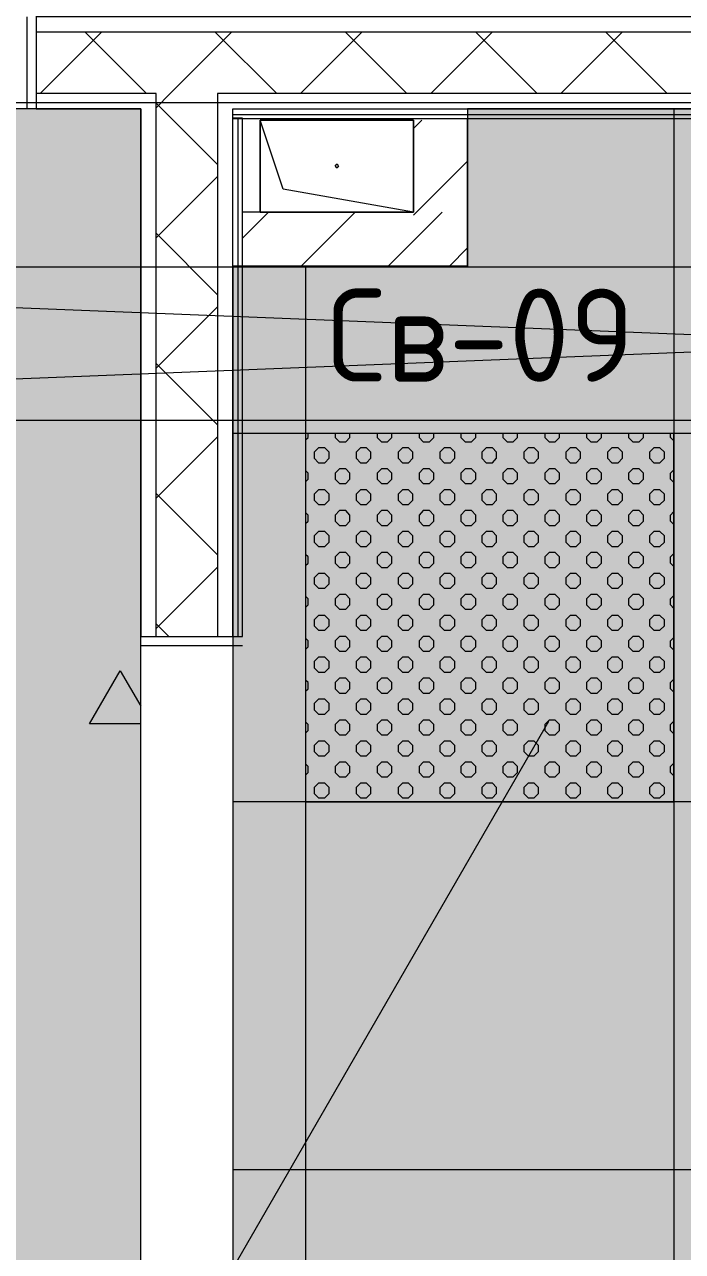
# Model space of a CAD drawing. Header units: millimetres. Extents: x -13069 to 207500, y -71366 to 56785.
# Drawn here: x 169671 to 170743, y 13051 to 15050 of the extents above; entities that cross this region are included whole.
import ezdxf

# ---------------------------------------------------------------- set-up
doc = ezdxf.new("R2010")
doc.units = ezdxf.units.MM
doc.layers.add('PDF _Подложка без мебели', color=7, linetype='Continuous')
doc.layers.add('PDF _Текст', color=7, linetype='Continuous')
doc.layers.add('PDF _Потолки', color=7, linetype='Continuous', lineweight=5, true_color=0x535353)
doc.layers.add('PDF _Ригели', color=7, linetype='Continuous', true_color=0x959595)
doc.layers.add('PDF _светильники', color=7, linetype='Continuous', true_color=0xffffff)
doc.styles.add('PDF GOST Common', font='GOST_Common.ttf')

msp = doc.modelspace()

# ---------------------------------------------------------------- hatches: boundary and pattern name
at = {"layer": 'PDF _Потолки', "true_color": 0xffffff, "transparency": 33554559}
msp.add_hatch(color=7, dxfattribs=at).paths.add_polyline_path([(167765.22, 13907.342), (168182.121, 13907.342), (168179.02, 14912.841), (169859.922, 14912.841), (169859.922, 12862.142), (168185.319, 12862.142), (168185.319, 12877.343), (167765.22, 12876.043)])
at = {"layer": 'PDF _Потолки', "true_color": 0xcae6ff, "transparency": 33554559}
msp.add_hatch(color=254, dxfattribs=at).paths.add_polyline_path([(170009.922, 12862.142), (170009.922, 14656.741), (170392.521, 14656.741), (170392.521, 14912.841), (173417.222, 14912.841), (173439.921, 10857.943), (171737.022, 10857.842), (171737.022, 12862.142)])

# ---------------------------------------------------------------- linework, layer by layer
at = {"layer": 'PDF _Подложка без мебели', "lineweight": 18}
msp.add_lwpolyline([(107330.522, 14923.342, -0.41418881), (106930.522, 14523.342, -0.41428191), (106530.522, 14923.342, -0.4142791), (106930.522, 15323.342, -0.414186), (107330.522, 14923.342), (174981.919, 14923.342)], format="xyb", dxfattribs=at)
for points in [[(173985.722, 15071.841), (173985.624, 15078.741), (169689.921, 15078.741), (169689.921, 14912.841), (169859.922, 14912.841), (169859.922, 14052.841), (170025.822, 14052.841), (170025.822, 14897.842), (170009.922, 14897.842)], [(169689.921, 14912.841), (169674.925, 14912.841), (169674.925, 15062.841)], [(170009.922, 14052.841), (170009.922, 14896.942), (170009.922, 14912.841), (174041.722, 14912.841), (174041.722, 15062.841), (173992.723, 15062.841), (169689.921, 15062.841)], [(174041.722, 15037.841), (169689.921, 15037.841)], [(169796.025, 15037.841), (169696.025, 14937.841)], [(169769.322, 15037.841), (169869.322, 14937.841)], [(170008.122, 15037.841), (169908.122, 14937.841), (169884.922, 14914.642)], [(169981.523, 15037.841), (170081.523, 14937.841)], [(170220.219, 15037.841), (170120.219, 14937.841)], [(170193.62, 15037.841), (170293.62, 14937.841)], [(170432.42, 15037.841), (170332.42, 14937.841)], [(170405.723, 15037.841), (170505.723, 14937.841)], [(170644.523, 15037.841), (170544.523, 14937.841)], [(170617.924, 15037.841), (170717.924, 14937.841)], [(169884.922, 14052.841), (169884.922, 14937.841), (169689.921, 14937.841)], [(174041.722, 14937.841), (169984.922, 14937.841), (169984.922, 14052.841)], [(169984.922, 14822.241), (169884.922, 14922.241)], [(170009.922, 14896.942), (173843.522, 14896.942), (173843.522, 14912.841)], [(170009.922, 14903.842), (173843.522, 14903.842)], [(170018.919, 14052.841), (170018.919, 14897.842)], [(170025.822, 14656.741), (170392.521, 14656.741), (170392.521, 14896.942)], [(170304.521, 14894.741), (170304.521, 14744.741), (170304.521, 14894.741), (170054.722, 14894.741)], [(169884.922, 14702.542), (169984.922, 14802.542)], [(170304.521, 14744.741), (170025.822, 14744.741)], [(169984.922, 14610.043), (169884.922, 14710.043)], [(169884.922, 14490.341), (169984.922, 14590.341)], [(169984.922, 14397.943), (169884.922, 14497.943)], [(169884.922, 14278.243), (169984.922, 14378.243)], [(169984.922, 14185.842), (169884.922, 14285.842)], [(169884.922, 14066.143), (169984.922, 14166.143)], [(169905.821, 14052.841), (169884.922, 14073.742)], [(170025.822, 14037.841), (169859.922, 14037.841), (169859.922, 14052.841)], [(171737.022, 10857.842), (171737.022, 12862.142), (170009.922, 12862.142), (170009.922, 13022.842), (170524.925, 13914.843)]]:
    msp.add_lwpolyline(points, dxfattribs=at)
for points in [[(170054.722, 14894.741), (170304.521, 14894.741), (170304.521, 14744.741), (170054.722, 14744.741)], [(170304.521, 14744.741), (170092.222, 14782.241), (170054.722, 14894.741), (170054.722, 14744.741)]]:
    msp.add_lwpolyline(points, close=True, dxfattribs=at)
at = {"layer": 'PDF _Подложка без мебели', "color": 250, "lineweight": 18, "true_color": 0x353535}
for points in [[(170304.521, 14881.042), (170318.223, 14894.741)], [(170304.521, 14739.642), (170392.521, 14827.642)], [(170025.822, 14702.343), (170068.223, 14744.741)], [(170121.623, 14656.741), (170209.623, 14744.741)], [(170263.023, 14656.741), (170351.023, 14744.741)], [(170363.023, 14656.741), (170392.521, 14686.242)]]:
    msp.add_lwpolyline(points, dxfattribs=at)
at = {"layer": 'PDF _Подложка без мебели', "lineweight": 18}
msp.add_lwpolyline([(170177.122, 14819.741, 0.42008194), (170179.624, 14817.242, 0.41967087), (170182.121, 14819.741, 0.42012763), (170179.624, 14822.241, 0.42053834)], format="xyb", close=True, dxfattribs=at)
for points in [[(170177.122, 14819.741), (170177.122, 14820.141), (170177.22, 14820.642), (170177.525, 14820.941)], [(170179.02, 14817.343), (170177.922, 14817.642), (170177.122, 14818.643), (170177.122, 14819.741)], [(170179.624, 14822.241), (170180.522, 14822.241), (170181.321, 14821.743), (170181.822, 14820.941)], [(170182.121, 14819.741), (170182.121, 14818.643), (170181.419, 14817.642), (170180.32, 14817.343)]]:
    msp.add_open_spline(points, degree=3, dxfattribs=at)
at = {"layer": 'PDF _Потолки', "color": 7, "lineweight": 13}
for points in [[(167765.22, 13907.342), (167765.22, 12876.043), (168185.319, 12877.343), (168185.319, 12862.142), (169859.922, 12862.142), (169859.922, 14912.841), (168179.02, 14912.744), (168182.121, 13907.342)], [(170009.922, 12862.142), (171737.022, 12862.142), (171737.022, 10857.842), (173439.921, 10857.943), (173417.222, 14912.841), (170392.521, 14912.841), (170392.521, 14656.741), (170009.922, 14656.741)]]:
    msp.add_lwpolyline(points, close=True, dxfattribs=at)
for points in [[(170728.624, 14912.841), (170728.624, 12862.142)], [(170128.624, 14656.741), (170128.624, 12862.142)], [(173420.121, 14383.642), (170009.922, 14383.642)], [(169859.922, 13910.641), (169776.622, 13910.641), (169826.622, 13997.241), (169859.922, 13939.541)], [(173423.521, 13783.642), (170009.922, 13783.642)], [(173426.902, 13183.642), (170009.922, 13183.642)]]:
    msp.add_lwpolyline(points, dxfattribs=at)
at = {"layer": 'PDF _Ригели', "color": 7, "lineweight": 18}
msp.add_lwpolyline([(108736.521, 14923.342), (174981.919, 14923.342)], dxfattribs=at)
at = {"layer": 'PDF _Ригели', "lineweight": 18}
msp.add_lwpolyline([(167977.922, 14405.541), (174246.922, 14405.541), (167977.922, 14655.541), (174246.922, 14655.541)], close=True, dxfattribs=at)
at = {"layer": 'PDF _светильники', "lineweight": 20}
for points in [[(170128.624, 14373.443), (170132.719, 14377.542), (170132.719, 14383.642)], [(170176.823, 14383.642), (170176.823, 14377.542), (170183.921, 14370.443), (170193.919, 14370.443), (170200.92, 14377.542), (170200.92, 14383.642)], [(170245.121, 14383.642), (170245.121, 14377.542), (170252.22, 14370.443), (170262.223, 14370.443), (170269.224, 14377.542), (170269.224, 14383.642)], [(170313.42, 14383.642), (170313.42, 14377.542), (170320.42, 14370.443), (170330.424, 14370.443), (170337.522, 14377.542), (170337.522, 14383.642)], [(170381.724, 14383.642), (170381.724, 14377.542), (170388.725, 14370.443), (170398.722, 14370.443), (170405.821, 14377.542), (170405.821, 14383.642)], [(170449.925, 14383.642), (170449.925, 14377.542), (170457.023, 14370.443), (170467.021, 14370.443), (170474.119, 14377.542), (170474.119, 14383.642)], [(170518.223, 14383.642), (170518.223, 14377.542), (170525.322, 14370.443), (170535.319, 14370.443), (170542.424, 14377.542), (170542.424, 14383.642)], [(170586.521, 14383.642), (170586.521, 14377.542), (170593.62, 14370.443), (170603.624, 14370.443), (170610.624, 14377.542), (170610.624, 14383.642)], [(170654.82, 14383.642), (170654.82, 14377.542), (170661.924, 14370.443), (170671.922, 14370.443), (170678.923, 14377.542), (170678.923, 14383.642)], [(170728.624, 14372.042), (170723.124, 14377.542), (170723.124, 14383.642)], [(170128.624, 14305.142), (170132.719, 14309.243), (170132.719, 14319.241), (170128.624, 14323.342)], [(170728.624, 14303.741), (170723.124, 14309.243), (170723.124, 14319.241), (170728.624, 14324.743)], [(170128.624, 14236.843), (170132.719, 14240.942), (170132.719, 14250.942), (170128.624, 14255.041)], [(170728.624, 14235.443), (170723.124, 14240.942), (170723.124, 14250.942), (170728.624, 14256.442)], [(170128.624, 14168.542), (170132.719, 14172.644), (170132.719, 14182.641), (170128.624, 14186.743)], [(170728.624, 14167.141), (170723.124, 14172.644), (170723.124, 14182.641), (170728.624, 14188.143)], [(170128.624, 14100.244), (170132.719, 14104.342), (170132.719, 14114.343), (170128.624, 14118.441)], [(170728.624, 14098.843), (170723.124, 14104.342), (170723.124, 14114.343), (170728.624, 14119.842)], [(170128.624, 14031.942), (170132.719, 14036.041), (170132.719, 14046.041), (170128.624, 14050.143)], [(170728.624, 14030.541), (170723.124, 14036.041), (170723.124, 14046.041), (170728.624, 14051.544)], [(170128.624, 13963.742), (170132.719, 13967.843), (170132.719, 13977.841), (170128.624, 13981.842)], [(170728.624, 13962.341), (170723.124, 13967.843), (170723.124, 13977.841), (170728.624, 13983.242)], [(170128.624, 13895.443), (170132.719, 13899.542), (170132.719, 13909.542), (170128.624, 13913.641)], [(170728.624, 13894.042), (170723.124, 13899.542), (170723.124, 13909.542), (170728.624, 13915.042)], [(170128.624, 13827.142), (170132.719, 13831.243), (170132.719, 13841.241), (170128.624, 13845.342)], [(170728.624, 13825.741), (170723.124, 13831.243), (170723.124, 13841.241), (170728.624, 13846.743)]]:
    msp.add_lwpolyline(points, dxfattribs=at)
at = {"layer": 'PDF _светильники', "color": 7, "lineweight": 13}
msp.add_lwpolyline([(170128.624, 13783.642), (170728.624, 13783.642), (170728.624, 14383.642), (170128.624, 14383.642)], close=True, dxfattribs=at)
at = {"layer": 'PDF _светильники', "lineweight": 20}
for points in [[(170166.819, 14353.341), (170159.721, 14360.443), (170149.723, 14360.443), (170142.723, 14353.341), (170142.723, 14343.344), (170149.723, 14336.242), (170159.721, 14336.242), (170166.819, 14343.344)], [(170235.124, 14353.341), (170228.019, 14360.443), (170218.022, 14360.443), (170210.923, 14353.341), (170210.923, 14343.344), (170218.022, 14336.242), (170228.019, 14336.242), (170235.124, 14343.344)], [(170303.422, 14353.341), (170296.324, 14360.443), (170286.32, 14360.443), (170279.222, 14353.341), (170279.222, 14343.344), (170286.32, 14336.242), (170296.324, 14336.242), (170303.422, 14343.344)], [(170371.72, 14353.341), (170364.622, 14360.443), (170354.624, 14360.443), (170347.52, 14353.341), (170347.52, 14343.344), (170354.624, 14336.242), (170364.622, 14336.242), (170371.72, 14343.344)], [(170439.921, 14353.341), (170432.92, 14360.443), (170422.923, 14360.443), (170415.824, 14353.341), (170415.824, 14343.344), (170422.923, 14336.242), (170432.92, 14336.242), (170439.921, 14343.344)], [(170508.219, 14353.341), (170501.121, 14360.443), (170491.124, 14360.443), (170484.123, 14353.341), (170484.123, 14343.344), (170491.124, 14336.242), (170501.121, 14336.242), (170508.219, 14343.344)], [(170576.524, 14353.341), (170569.419, 14360.443), (170559.422, 14360.443), (170552.421, 14353.341), (170552.421, 14343.344), (170559.422, 14336.242), (170569.419, 14336.242), (170576.524, 14343.344)], [(170644.822, 14353.341), (170637.724, 14360.443), (170627.72, 14360.443), (170620.622, 14353.341), (170620.622, 14343.344), (170627.72, 14336.242), (170637.724, 14336.242), (170644.822, 14343.344)], [(170713.121, 14353.341), (170706.022, 14360.443), (170696.025, 14360.443), (170688.92, 14353.341), (170688.92, 14343.344), (170696.025, 14336.242), (170706.022, 14336.242), (170713.121, 14343.344)], [(170200.92, 14319.241), (170193.919, 14326.242), (170183.921, 14326.242), (170176.823, 14319.241), (170176.823, 14309.243), (170183.921, 14302.142), (170193.919, 14302.142), (170200.92, 14309.243)], [(170269.224, 14319.241), (170262.223, 14326.242), (170252.22, 14326.242), (170245.121, 14319.241), (170245.121, 14309.243), (170252.22, 14302.142), (170262.223, 14302.142), (170269.224, 14309.243)], [(170337.522, 14319.241), (170330.424, 14326.242), (170320.42, 14326.242), (170313.42, 14319.241), (170313.42, 14309.243), (170320.42, 14302.142), (170330.424, 14302.142), (170337.522, 14309.243)], [(170405.821, 14319.241), (170398.722, 14326.242), (170388.725, 14326.242), (170381.724, 14319.241), (170381.724, 14309.243), (170388.725, 14302.142), (170398.722, 14302.142), (170405.821, 14309.243)], [(170474.119, 14319.241), (170467.021, 14326.242), (170457.023, 14326.242), (170449.925, 14319.241), (170449.925, 14309.243), (170457.023, 14302.142), (170467.021, 14302.142), (170474.119, 14309.243)], [(170542.424, 14319.241), (170535.319, 14326.242), (170525.322, 14326.242), (170518.223, 14319.241), (170518.223, 14309.243), (170525.322, 14302.142), (170535.319, 14302.142), (170542.424, 14309.243)], [(170610.624, 14319.241), (170603.624, 14326.242), (170593.62, 14326.242), (170586.521, 14319.241), (170586.521, 14309.243), (170593.62, 14302.142), (170603.624, 14302.142), (170610.624, 14309.243)], [(170678.923, 14319.241), (170671.922, 14326.242), (170661.924, 14326.242), (170654.82, 14319.241), (170654.82, 14309.243), (170661.924, 14302.142), (170671.922, 14302.142), (170678.923, 14309.243)], [(170166.819, 14285.043), (170159.721, 14292.141), (170149.723, 14292.141), (170142.723, 14285.043), (170142.723, 14275.042), (170149.723, 14268.041), (170159.721, 14268.041), (170166.819, 14275.042)], [(170235.124, 14285.043), (170228.019, 14292.141), (170218.022, 14292.141), (170210.923, 14285.043), (170210.923, 14275.042), (170218.022, 14268.041), (170228.019, 14268.041), (170235.124, 14275.042)], [(170303.422, 14285.043), (170296.324, 14292.141), (170286.32, 14292.141), (170279.222, 14285.043), (170279.222, 14275.042), (170286.32, 14268.041), (170296.324, 14268.041), (170303.422, 14275.042)], [(170371.72, 14285.043), (170364.622, 14292.141), (170354.624, 14292.141), (170347.52, 14285.043), (170347.52, 14275.042), (170354.624, 14268.041), (170364.622, 14268.041), (170371.72, 14275.042)], [(170439.921, 14285.043), (170432.92, 14292.141), (170422.923, 14292.141), (170415.824, 14285.043), (170415.824, 14275.042), (170422.923, 14268.041), (170432.92, 14268.041), (170439.921, 14275.042)], [(170508.219, 14285.043), (170501.121, 14292.141), (170491.124, 14292.141), (170484.123, 14285.043), (170484.123, 14275.042), (170491.124, 14268.041), (170501.121, 14268.041), (170508.219, 14275.042)], [(170576.524, 14285.043), (170569.419, 14292.141), (170559.422, 14292.141), (170552.421, 14285.043), (170552.421, 14275.042), (170559.422, 14268.041), (170569.419, 14268.041), (170576.524, 14275.042)], [(170644.822, 14285.043), (170637.724, 14292.141), (170627.72, 14292.141), (170620.622, 14285.043), (170620.622, 14275.042), (170627.72, 14268.041), (170637.724, 14268.041), (170644.822, 14275.042)], [(170713.121, 14285.043), (170706.022, 14292.141), (170696.025, 14292.141), (170688.92, 14285.043), (170688.92, 14275.042), (170696.025, 14268.041), (170706.022, 14268.041), (170713.121, 14275.042)], [(170200.92, 14250.942), (170193.919, 14258.041), (170183.921, 14258.041), (170176.823, 14250.942), (170176.823, 14240.942), (170183.921, 14233.843), (170193.919, 14233.843), (170200.92, 14240.942)], [(170269.224, 14250.942), (170262.223, 14258.041), (170252.22, 14258.041), (170245.121, 14250.942), (170245.121, 14240.942), (170252.22, 14233.843), (170262.223, 14233.843), (170269.224, 14240.942)], [(170337.522, 14250.942), (170330.424, 14258.041), (170320.42, 14258.041), (170313.42, 14250.942), (170313.42, 14240.942), (170320.42, 14233.843), (170330.424, 14233.843), (170337.522, 14240.942)], [(170405.821, 14250.942), (170398.722, 14258.041), (170388.725, 14258.041), (170381.724, 14250.942), (170381.724, 14240.942), (170388.725, 14233.843), (170398.722, 14233.843), (170405.821, 14240.942)], [(170474.119, 14250.942), (170467.021, 14258.041), (170457.023, 14258.041), (170449.925, 14250.942), (170449.925, 14240.942), (170457.023, 14233.843), (170467.021, 14233.843), (170474.119, 14240.942)], [(170542.424, 14250.942), (170535.319, 14258.041), (170525.322, 14258.041), (170518.223, 14250.942), (170518.223, 14240.942), (170525.322, 14233.843), (170535.319, 14233.843), (170542.424, 14240.942)], [(170610.624, 14250.942), (170603.624, 14258.041), (170593.62, 14258.041), (170586.521, 14250.942), (170586.521, 14240.942), (170593.62, 14233.843), (170603.624, 14233.843), (170610.624, 14240.942)], [(170678.923, 14250.942), (170671.922, 14258.041), (170661.924, 14258.041), (170654.82, 14250.942), (170654.82, 14240.942), (170661.924, 14233.843), (170671.922, 14233.843), (170678.923, 14240.942)], [(170166.819, 14216.741), (170159.721, 14223.843), (170149.723, 14223.843), (170142.723, 14216.741), (170142.723, 14206.741), (170149.723, 14199.743), (170159.721, 14199.743), (170166.819, 14206.741)], [(170235.124, 14216.741), (170228.019, 14223.843), (170218.022, 14223.843), (170210.923, 14216.741), (170210.923, 14206.741), (170218.022, 14199.743), (170228.019, 14199.743), (170235.124, 14206.741)], [(170303.422, 14216.741), (170296.324, 14223.843), (170286.32, 14223.843), (170279.222, 14216.741), (170279.222, 14206.741), (170286.32, 14199.743), (170296.324, 14199.743), (170303.422, 14206.741)], [(170371.72, 14216.741), (170364.622, 14223.843), (170354.624, 14223.843), (170347.52, 14216.741), (170347.52, 14206.741), (170354.624, 14199.743), (170364.622, 14199.743), (170371.72, 14206.741)], [(170439.921, 14216.741), (170432.92, 14223.843), (170422.923, 14223.843), (170415.824, 14216.741), (170415.824, 14206.741), (170422.923, 14199.743), (170432.92, 14199.743), (170439.921, 14206.741)], [(170508.219, 14216.741), (170501.121, 14223.843), (170491.124, 14223.843), (170484.123, 14216.741), (170484.123, 14206.741), (170491.124, 14199.743), (170501.121, 14199.743), (170508.219, 14206.741)], [(170576.524, 14216.741), (170569.419, 14223.843), (170559.422, 14223.843), (170552.421, 14216.741), (170552.421, 14206.741), (170559.422, 14199.743), (170569.419, 14199.743), (170576.524, 14206.741)], [(170644.822, 14216.741), (170637.724, 14223.843), (170627.72, 14223.843), (170620.622, 14216.741), (170620.622, 14206.741), (170627.72, 14199.743), (170637.724, 14199.743), (170644.822, 14206.741)], [(170713.121, 14216.741), (170706.022, 14223.843), (170696.025, 14223.843), (170688.92, 14216.741), (170688.92, 14206.741), (170696.025, 14199.743), (170706.022, 14199.743), (170713.121, 14206.741)], [(170200.92, 14182.641), (170193.919, 14189.743), (170183.921, 14189.743), (170176.823, 14182.641), (170176.823, 14172.644), (170183.921, 14165.542), (170193.919, 14165.542), (170200.92, 14172.644)], [(170269.224, 14182.641), (170262.223, 14189.743), (170252.22, 14189.743), (170245.121, 14182.641), (170245.121, 14172.644), (170252.22, 14165.542), (170262.223, 14165.542), (170269.224, 14172.644)], [(170337.522, 14182.641), (170330.424, 14189.743), (170320.42, 14189.743), (170313.42, 14182.641), (170313.42, 14172.644), (170320.42, 14165.542), (170330.424, 14165.542), (170337.522, 14172.644)], [(170405.821, 14182.641), (170398.722, 14189.743), (170388.725, 14189.743), (170381.724, 14182.641), (170381.724, 14172.644), (170388.725, 14165.542), (170398.722, 14165.542), (170405.821, 14172.644)], [(170474.119, 14182.641), (170467.021, 14189.743), (170457.023, 14189.743), (170449.925, 14182.641), (170449.925, 14172.644), (170457.023, 14165.542), (170467.021, 14165.542), (170474.119, 14172.644)], [(170542.424, 14182.641), (170535.319, 14189.743), (170525.322, 14189.743), (170518.223, 14182.641), (170518.223, 14172.644), (170525.322, 14165.542), (170535.319, 14165.542), (170542.424, 14172.644)], [(170610.624, 14182.641), (170603.624, 14189.743), (170593.62, 14189.743), (170586.521, 14182.641), (170586.521, 14172.644), (170593.62, 14165.542), (170603.624, 14165.542), (170610.624, 14172.644)], [(170678.923, 14182.641), (170671.922, 14189.743), (170661.924, 14189.743), (170654.82, 14182.641), (170654.82, 14172.644), (170661.924, 14165.542), (170671.922, 14165.542), (170678.923, 14172.644)], [(170166.819, 14148.541), (170159.721, 14155.541), (170149.723, 14155.541), (170142.723, 14148.541), (170142.723, 14138.543), (170149.723, 14131.442), (170159.721, 14131.442), (170166.819, 14138.543)], [(170235.124, 14148.541), (170228.019, 14155.541), (170218.022, 14155.541), (170210.923, 14148.541), (170210.923, 14138.543), (170218.022, 14131.442), (170228.019, 14131.442), (170235.124, 14138.543)], [(170303.422, 14148.541), (170296.324, 14155.541), (170286.32, 14155.541), (170279.222, 14148.541), (170279.222, 14138.543), (170286.32, 14131.442), (170296.324, 14131.442), (170303.422, 14138.543)], [(170371.72, 14148.541), (170364.622, 14155.541), (170354.624, 14155.541), (170347.52, 14148.541), (170347.52, 14138.543), (170354.624, 14131.442), (170364.622, 14131.442), (170371.72, 14138.543)], [(170439.921, 14148.541), (170432.92, 14155.541), (170422.923, 14155.541), (170415.824, 14148.541), (170415.824, 14138.543), (170422.923, 14131.442), (170432.92, 14131.442), (170439.921, 14138.543)], [(170508.219, 14148.541), (170501.121, 14155.541), (170491.124, 14155.541), (170484.123, 14148.541), (170484.123, 14138.543), (170491.124, 14131.442), (170501.121, 14131.442), (170508.219, 14138.543)], [(170576.524, 14148.541), (170569.419, 14155.541), (170559.422, 14155.541), (170552.421, 14148.541), (170552.421, 14138.543), (170559.422, 14131.442), (170569.419, 14131.442), (170576.524, 14138.543)], [(170644.822, 14148.541), (170637.724, 14155.541), (170627.72, 14155.541), (170620.622, 14148.541), (170620.622, 14138.543), (170627.72, 14131.442), (170637.724, 14131.442), (170644.822, 14138.543)], [(170713.121, 14148.541), (170706.022, 14155.541), (170696.025, 14155.541), (170688.92, 14148.541), (170688.92, 14138.543), (170696.025, 14131.442), (170706.022, 14131.442), (170713.121, 14138.543)], [(170200.92, 14114.343), (170193.919, 14121.441), (170183.921, 14121.441), (170176.823, 14114.343), (170176.823, 14104.342), (170183.921, 14097.241), (170193.919, 14097.241), (170200.92, 14104.342)], [(170269.224, 14114.343), (170262.223, 14121.441), (170252.22, 14121.441), (170245.121, 14114.343), (170245.121, 14104.342), (170252.22, 14097.241), (170262.223, 14097.241), (170269.224, 14104.342)], [(170337.522, 14114.343), (170330.424, 14121.441), (170320.42, 14121.441), (170313.42, 14114.343), (170313.42, 14104.342), (170320.42, 14097.241), (170330.424, 14097.241), (170337.522, 14104.342)], [(170405.821, 14114.343), (170398.722, 14121.441), (170388.725, 14121.441), (170381.724, 14114.343), (170381.724, 14104.342), (170388.725, 14097.241), (170398.722, 14097.241), (170405.821, 14104.342)], [(170474.119, 14114.343), (170467.021, 14121.441), (170457.023, 14121.441), (170449.925, 14114.343), (170449.925, 14104.342), (170457.023, 14097.241), (170467.021, 14097.241), (170474.119, 14104.342)], [(170542.424, 14114.343), (170535.319, 14121.441), (170525.322, 14121.441), (170518.223, 14114.343), (170518.223, 14104.342), (170525.322, 14097.241), (170535.319, 14097.241), (170542.424, 14104.342)], [(170610.624, 14114.343), (170603.624, 14121.441), (170593.62, 14121.441), (170586.521, 14114.343), (170586.521, 14104.342), (170593.62, 14097.241), (170603.624, 14097.241), (170610.624, 14104.342)], [(170678.923, 14114.343), (170671.922, 14121.441), (170661.924, 14121.441), (170654.82, 14114.343), (170654.82, 14104.342), (170661.924, 14097.241), (170671.922, 14097.241), (170678.923, 14104.342)], [(170166.819, 14080.242), (170159.721, 14087.243), (170149.723, 14087.243), (170142.723, 14080.242), (170142.723, 14070.242), (170149.723, 14063.143), (170159.721, 14063.143), (170166.819, 14070.242)], [(170235.124, 14080.242), (170228.019, 14087.243), (170218.022, 14087.243), (170210.923, 14080.242), (170210.923, 14070.242), (170218.022, 14063.143), (170228.019, 14063.143), (170235.124, 14070.242)], [(170303.422, 14080.242), (170296.324, 14087.243), (170286.32, 14087.243), (170279.222, 14080.242), (170279.222, 14070.242), (170286.32, 14063.143), (170296.324, 14063.143), (170303.422, 14070.242)], [(170371.72, 14080.242), (170364.622, 14087.243), (170354.624, 14087.243), (170347.52, 14080.242), (170347.52, 14070.242), (170354.624, 14063.143), (170364.622, 14063.143), (170371.72, 14070.242)], [(170439.921, 14080.242), (170432.92, 14087.243), (170422.923, 14087.243), (170415.824, 14080.242), (170415.824, 14070.242), (170422.923, 14063.143), (170432.92, 14063.143), (170439.921, 14070.242)], [(170508.219, 14080.242), (170501.121, 14087.243), (170491.124, 14087.243), (170484.123, 14080.242), (170484.123, 14070.242), (170491.124, 14063.143), (170501.121, 14063.143), (170508.219, 14070.242)], [(170576.524, 14080.242), (170569.419, 14087.243), (170559.422, 14087.243), (170552.421, 14080.242), (170552.421, 14070.242), (170559.422, 14063.143), (170569.419, 14063.143), (170576.524, 14070.242)], [(170644.822, 14080.242), (170637.724, 14087.243), (170627.72, 14087.243), (170620.622, 14080.242), (170620.622, 14070.242), (170627.72, 14063.143), (170637.724, 14063.143), (170644.822, 14070.242)], [(170713.121, 14080.242), (170706.022, 14087.243), (170696.025, 14087.243), (170688.92, 14080.242), (170688.92, 14070.242), (170696.025, 14063.143), (170706.022, 14063.143), (170713.121, 14070.242)], [(170200.92, 14046.041), (170193.919, 14053.143), (170183.921, 14053.143), (170176.823, 14046.041), (170176.823, 14036.041), (170183.921, 14029.043), (170193.919, 14029.043), (170200.92, 14036.041)], [(170269.224, 14046.041), (170262.223, 14053.143), (170252.22, 14053.143), (170245.121, 14046.041), (170245.121, 14036.041), (170252.22, 14029.043), (170262.223, 14029.043), (170269.224, 14036.041)], [(170337.522, 14046.041), (170330.424, 14053.143), (170320.42, 14053.143), (170313.42, 14046.041), (170313.42, 14036.041), (170320.42, 14029.043), (170330.424, 14029.043), (170337.522, 14036.041)], [(170405.821, 14046.041), (170398.722, 14053.143), (170388.725, 14053.143), (170381.724, 14046.041), (170381.724, 14036.041), (170388.725, 14029.043), (170398.722, 14029.043), (170405.821, 14036.041)], [(170474.119, 14046.041), (170467.021, 14053.143), (170457.023, 14053.143), (170449.925, 14046.041), (170449.925, 14036.041), (170457.023, 14029.043), (170467.021, 14029.043), (170474.119, 14036.041)], [(170542.424, 14046.041), (170535.319, 14053.143), (170525.322, 14053.143), (170518.223, 14046.041), (170518.223, 14036.041), (170525.322, 14029.043), (170535.319, 14029.043), (170542.424, 14036.041)], [(170610.624, 14046.041), (170603.624, 14053.143), (170593.62, 14053.143), (170586.521, 14046.041), (170586.521, 14036.041), (170593.62, 14029.043), (170603.624, 14029.043), (170610.624, 14036.041)], [(170678.923, 14046.041), (170671.922, 14053.143), (170661.924, 14053.143), (170654.82, 14046.041), (170654.82, 14036.041), (170661.924, 14029.043), (170671.922, 14029.043), (170678.923, 14036.041)], [(170166.819, 14011.941), (170159.721, 14019.042), (170149.723, 14019.042), (170142.723, 14011.941), (170142.723, 14001.943), (170149.723, 13994.842), (170159.721, 13994.842), (170166.819, 14001.943)], [(170235.124, 14011.941), (170228.019, 14019.042), (170218.022, 14019.042), (170210.923, 14011.941), (170210.923, 14001.943), (170218.022, 13994.842), (170228.019, 13994.842), (170235.124, 14001.943)], [(170303.422, 14011.941), (170296.324, 14019.042), (170286.32, 14019.042), (170279.222, 14011.941), (170279.222, 14001.943), (170286.32, 13994.842), (170296.324, 13994.842), (170303.422, 14001.943)], [(170371.72, 14011.941), (170364.622, 14019.042), (170354.624, 14019.042), (170347.52, 14011.941), (170347.52, 14001.943), (170354.624, 13994.842), (170364.622, 13994.842), (170371.72, 14001.943)], [(170439.921, 14011.941), (170432.92, 14019.042), (170422.923, 14019.042), (170415.824, 14011.941), (170415.824, 14001.943), (170422.923, 13994.842), (170432.92, 13994.842), (170439.921, 14001.943)], [(170508.219, 14011.941), (170501.121, 14019.042), (170491.124, 14019.042), (170484.123, 14011.941), (170484.123, 14001.943), (170491.124, 13994.842), (170501.121, 13994.842), (170508.219, 14001.943)], [(170576.524, 14011.941), (170569.419, 14019.042), (170559.422, 14019.042), (170552.421, 14011.941), (170552.421, 14001.943), (170559.422, 13994.842), (170569.419, 13994.842), (170576.524, 14001.943)], [(170644.822, 14011.941), (170637.724, 14019.042), (170627.72, 14019.042), (170620.622, 14011.941), (170620.622, 14001.943), (170627.72, 13994.842), (170637.724, 13994.842), (170644.822, 14001.943)], [(170713.121, 14011.941), (170706.022, 14019.042), (170696.025, 14019.042), (170688.92, 14011.941), (170688.92, 14001.943), (170696.025, 13994.842), (170706.022, 13994.842), (170713.121, 14001.943)], [(170200.92, 13977.841), (170193.919, 13984.841), (170183.921, 13984.841), (170176.823, 13977.841), (170176.823, 13967.843), (170183.921, 13960.742), (170193.919, 13960.742), (170200.92, 13967.843)], [(170269.224, 13977.841), (170262.223, 13984.841), (170252.22, 13984.841), (170245.121, 13977.841), (170245.121, 13967.843), (170252.22, 13960.742), (170262.223, 13960.742), (170269.224, 13967.843)], [(170337.522, 13977.841), (170330.424, 13984.841), (170320.42, 13984.841), (170313.42, 13977.841), (170313.42, 13967.843), (170320.42, 13960.742), (170330.424, 13960.742), (170337.522, 13967.843)], [(170405.821, 13977.841), (170398.722, 13984.841), (170388.725, 13984.841), (170381.724, 13977.841), (170381.724, 13967.843), (170388.725, 13960.742), (170398.722, 13960.742), (170405.821, 13967.843)], [(170474.119, 13977.841), (170467.021, 13984.841), (170457.023, 13984.841), (170449.925, 13977.841), (170449.925, 13967.843), (170457.023, 13960.742), (170467.021, 13960.742), (170474.119, 13967.843)], [(170542.424, 13977.841), (170535.319, 13984.841), (170525.322, 13984.841), (170518.223, 13977.841), (170518.223, 13967.843), (170525.322, 13960.742), (170535.319, 13960.742), (170542.424, 13967.843)], [(170610.624, 13977.841), (170603.624, 13984.841), (170593.62, 13984.841), (170586.521, 13977.841), (170586.521, 13967.843), (170593.62, 13960.742), (170603.624, 13960.742), (170610.624, 13967.843)], [(170678.923, 13977.841), (170671.922, 13984.841), (170661.924, 13984.841), (170654.82, 13977.841), (170654.82, 13967.843), (170661.924, 13960.742), (170671.922, 13960.742), (170678.923, 13967.843)], [(170166.819, 13943.643), (170159.721, 13950.741), (170149.723, 13950.741), (170142.723, 13943.643), (170142.723, 13933.642), (170149.723, 13926.544), (170159.721, 13926.544), (170166.819, 13933.642)], [(170235.124, 13943.643), (170228.019, 13950.741), (170218.022, 13950.741), (170210.923, 13943.643), (170210.923, 13933.642), (170218.022, 13926.544), (170228.019, 13926.544), (170235.124, 13933.642)], [(170303.422, 13943.643), (170296.324, 13950.741), (170286.32, 13950.741), (170279.222, 13943.643), (170279.222, 13933.642), (170286.32, 13926.544), (170296.324, 13926.544), (170303.422, 13933.642)], [(170371.72, 13943.643), (170364.622, 13950.741), (170354.624, 13950.741), (170347.52, 13943.643), (170347.52, 13933.642), (170354.624, 13926.544), (170364.622, 13926.544), (170371.72, 13933.642)], [(170439.921, 13943.643), (170432.92, 13950.741), (170422.923, 13950.741), (170415.824, 13943.643), (170415.824, 13933.642), (170422.923, 13926.544), (170432.92, 13926.544), (170439.921, 13933.642)], [(170508.219, 13943.643), (170501.121, 13950.741), (170491.124, 13950.741), (170484.123, 13943.643), (170484.123, 13933.642), (170491.124, 13926.544), (170501.121, 13926.544), (170508.219, 13933.642)], [(170576.524, 13943.643), (170569.419, 13950.741), (170559.422, 13950.741), (170552.421, 13943.643), (170552.421, 13933.642), (170559.422, 13926.544), (170569.419, 13926.544), (170576.524, 13933.642)], [(170644.822, 13943.643), (170637.724, 13950.741), (170627.72, 13950.741), (170620.622, 13943.643), (170620.622, 13933.642), (170627.72, 13926.544), (170637.724, 13926.544), (170644.822, 13933.642)], [(170713.121, 13943.643), (170706.022, 13950.741), (170696.025, 13950.741), (170688.92, 13943.643), (170688.92, 13933.642), (170696.025, 13926.544), (170706.022, 13926.544), (170713.121, 13933.642)], [(170200.92, 13909.542), (170193.919, 13916.543), (170183.921, 13916.543), (170176.823, 13909.542), (170176.823, 13899.542), (170183.921, 13892.443), (170193.919, 13892.443), (170200.92, 13899.542)], [(170269.224, 13909.542), (170262.223, 13916.543), (170252.22, 13916.543), (170245.121, 13909.542), (170245.121, 13899.542), (170252.22, 13892.443), (170262.223, 13892.443), (170269.224, 13899.542)], [(170337.522, 13909.542), (170330.424, 13916.543), (170320.42, 13916.543), (170313.42, 13909.542), (170313.42, 13899.542), (170320.42, 13892.443), (170330.424, 13892.443), (170337.522, 13899.542)], [(170405.821, 13909.542), (170398.722, 13916.543), (170388.725, 13916.543), (170381.724, 13909.542), (170381.724, 13899.542), (170388.725, 13892.443), (170398.722, 13892.443), (170405.821, 13899.542)], [(170474.119, 13909.542), (170467.021, 13916.543), (170457.023, 13916.543), (170449.925, 13909.542), (170449.925, 13899.542), (170457.023, 13892.443), (170467.021, 13892.443), (170474.119, 13899.542)], [(170542.424, 13909.542), (170535.319, 13916.543), (170525.322, 13916.543), (170518.223, 13909.542), (170518.223, 13899.542), (170525.322, 13892.443), (170535.319, 13892.443), (170542.424, 13899.542)], [(170610.624, 13909.542), (170603.624, 13916.543), (170593.62, 13916.543), (170586.521, 13909.542), (170586.521, 13899.542), (170593.62, 13892.443), (170603.624, 13892.443), (170610.624, 13899.542)], [(170678.923, 13909.542), (170671.922, 13916.543), (170661.924, 13916.543), (170654.82, 13909.542), (170654.82, 13899.542), (170661.924, 13892.443), (170671.922, 13892.443), (170678.923, 13899.542)], [(170166.819, 13875.341), (170159.721, 13882.443), (170149.723, 13882.443), (170142.723, 13875.341), (170142.723, 13865.341), (170149.723, 13858.343), (170159.721, 13858.343), (170166.819, 13865.341)], [(170235.124, 13875.341), (170228.019, 13882.443), (170218.022, 13882.443), (170210.923, 13875.341), (170210.923, 13865.341), (170218.022, 13858.343), (170228.019, 13858.343), (170235.124, 13865.341)], [(170303.422, 13875.341), (170296.324, 13882.443), (170286.32, 13882.443), (170279.222, 13875.341), (170279.222, 13865.341), (170286.32, 13858.343), (170296.324, 13858.343), (170303.422, 13865.341)], [(170371.72, 13875.341), (170364.622, 13882.443), (170354.624, 13882.443), (170347.52, 13875.341), (170347.52, 13865.341), (170354.624, 13858.343), (170364.622, 13858.343), (170371.72, 13865.341)], [(170439.921, 13875.341), (170432.92, 13882.443), (170422.923, 13882.443), (170415.824, 13875.341), (170415.824, 13865.341), (170422.923, 13858.343), (170432.92, 13858.343), (170439.921, 13865.341)], [(170508.219, 13875.341), (170501.121, 13882.443), (170491.124, 13882.443), (170484.123, 13875.341), (170484.123, 13865.341), (170491.124, 13858.343), (170501.121, 13858.343), (170508.219, 13865.341)], [(170576.524, 13875.341), (170569.419, 13882.443), (170559.422, 13882.443), (170552.421, 13875.341), (170552.421, 13865.341), (170559.422, 13858.343), (170569.419, 13858.343), (170576.524, 13865.341)], [(170644.822, 13875.341), (170637.724, 13882.443), (170627.72, 13882.443), (170620.622, 13875.341), (170620.622, 13865.341), (170627.72, 13858.343), (170637.724, 13858.343), (170644.822, 13865.341)], [(170713.121, 13875.341), (170706.022, 13882.443), (170696.025, 13882.443), (170688.92, 13875.341), (170688.92, 13865.341), (170696.025, 13858.343), (170706.022, 13858.343), (170713.121, 13865.341)], [(170200.92, 13841.241), (170193.919, 13848.342), (170183.921, 13848.342), (170176.823, 13841.241), (170176.823, 13831.243), (170183.921, 13824.142), (170193.919, 13824.142), (170200.92, 13831.243)], [(170269.224, 13841.241), (170262.223, 13848.342), (170252.22, 13848.342), (170245.121, 13841.241), (170245.121, 13831.243), (170252.22, 13824.142), (170262.223, 13824.142), (170269.224, 13831.243)], [(170337.522, 13841.241), (170330.424, 13848.342), (170320.42, 13848.342), (170313.42, 13841.241), (170313.42, 13831.243), (170320.42, 13824.142), (170330.424, 13824.142), (170337.522, 13831.243)], [(170405.821, 13841.241), (170398.722, 13848.342), (170388.725, 13848.342), (170381.724, 13841.241), (170381.724, 13831.243), (170388.725, 13824.142), (170398.722, 13824.142), (170405.821, 13831.243)], [(170474.119, 13841.241), (170467.021, 13848.342), (170457.023, 13848.342), (170449.925, 13841.241), (170449.925, 13831.243), (170457.023, 13824.142), (170467.021, 13824.142), (170474.119, 13831.243)], [(170542.424, 13841.241), (170535.319, 13848.342), (170525.322, 13848.342), (170518.223, 13841.241), (170518.223, 13831.243), (170525.322, 13824.142), (170535.319, 13824.142), (170542.424, 13831.243)], [(170610.624, 13841.241), (170603.624, 13848.342), (170593.62, 13848.342), (170586.521, 13841.241), (170586.521, 13831.243), (170593.62, 13824.142), (170603.624, 13824.142), (170610.624, 13831.243)], [(170678.923, 13841.241), (170671.922, 13848.342), (170661.924, 13848.342), (170654.82, 13841.241), (170654.82, 13831.243), (170661.924, 13824.142), (170671.922, 13824.142), (170678.923, 13831.243)], [(170166.819, 13807.043), (170159.721, 13814.141), (170149.723, 13814.141), (170142.723, 13807.043), (170142.723, 13797.042), (170149.723, 13790.042), (170159.721, 13790.042), (170166.819, 13797.042)], [(170235.124, 13807.043), (170228.019, 13814.141), (170218.022, 13814.141), (170210.923, 13807.043), (170210.923, 13797.042), (170218.022, 13790.042), (170228.019, 13790.042), (170235.124, 13797.042)], [(170303.422, 13807.043), (170296.324, 13814.141), (170286.32, 13814.141), (170279.222, 13807.043), (170279.222, 13797.042), (170286.32, 13790.042), (170296.324, 13790.042), (170303.422, 13797.042)], [(170371.72, 13807.043), (170364.622, 13814.141), (170354.624, 13814.141), (170347.52, 13807.043), (170347.52, 13797.042), (170354.624, 13790.042), (170364.622, 13790.042), (170371.72, 13797.042)], [(170439.921, 13807.043), (170432.92, 13814.141), (170422.923, 13814.141), (170415.824, 13807.043), (170415.824, 13797.042), (170422.923, 13790.042), (170432.92, 13790.042), (170439.921, 13797.042)], [(170508.219, 13807.043), (170501.121, 13814.141), (170491.124, 13814.141), (170484.123, 13807.043), (170484.123, 13797.042), (170491.124, 13790.042), (170501.121, 13790.042), (170508.219, 13797.042)], [(170576.524, 13807.043), (170569.419, 13814.141), (170559.422, 13814.141), (170552.421, 13807.043), (170552.421, 13797.042), (170559.422, 13790.042), (170569.419, 13790.042), (170576.524, 13797.042)], [(170644.822, 13807.043), (170637.724, 13814.141), (170627.72, 13814.141), (170620.622, 13807.043), (170620.622, 13797.042), (170627.72, 13790.042), (170637.724, 13790.042), (170644.822, 13797.042)], [(170713.121, 13807.043), (170706.022, 13814.141), (170696.025, 13814.141), (170688.92, 13807.043), (170688.92, 13797.042), (170696.025, 13790.042), (170706.022, 13790.042), (170713.121, 13797.042)]]:
    msp.add_lwpolyline(points, close=True, dxfattribs=at)
at = {"layer": 'PDF _светильники', "color": 53, "lineweight": 0, "true_color": 0xf7e046, "transparency": 33554559}
msp.add_solid([(170128.624, 13783.642), (170728.624, 13783.642), (170128.624, 14383.642), (170728.624, 14383.642)], dxfattribs=at)

# ---------------------------------------------------------------- texts
at = {"layer": 'PDF _Текст', "insert": (170163.413, 14544.072), "char_height": 151.5063, "attachment_point": 4, "style": 'PDF GOST Common'}
msp.add_mtext('Св-09', dxfattribs=at)

doc.saveas('drawing.dxf')
